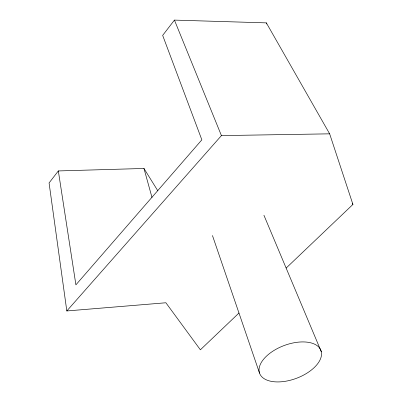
<?xml version="1.0" encoding="UTF-8"?>
<svg xmlns="http://www.w3.org/2000/svg" width="402" height="402" viewBox="0 0 402 402"><rect width="100%" height="100%" fill="white"/><g stroke="black" fill="none" stroke-linecap="round" stroke-linejoin="round"><path stroke-width="0.6" d="M157.845 190.839L143.961 168.463L58.335 170.935L49.074 182.965L66.817 310.957L165.885 302.766L200.377 349.805L238.969 313.027M286.184 268.039L352.926 204.442L329.65 133.831L266.35 22.874L174.438 20.1L162.669 35.391L201.849 139.841L75.903 284.847L58.335 170.935M66.817 310.957L221.422 135.6L329.65 133.831M352.328 203.342L352.926 204.442M263.923 215.231L321.324 351.795A32.723 17.507 -20.5 0 1 277.988 381.93A32.723 17.507 -20.5 0 1 271.541 352.067A32.723 17.507 -20.5 0 1 321.324 351.795M174.438 20.1L221.422 135.6M266.35 22.874L266.772 24.045M212.457 235.522L259.541 373.146M143.961 168.463L151.986 197.427"/></g></svg>
